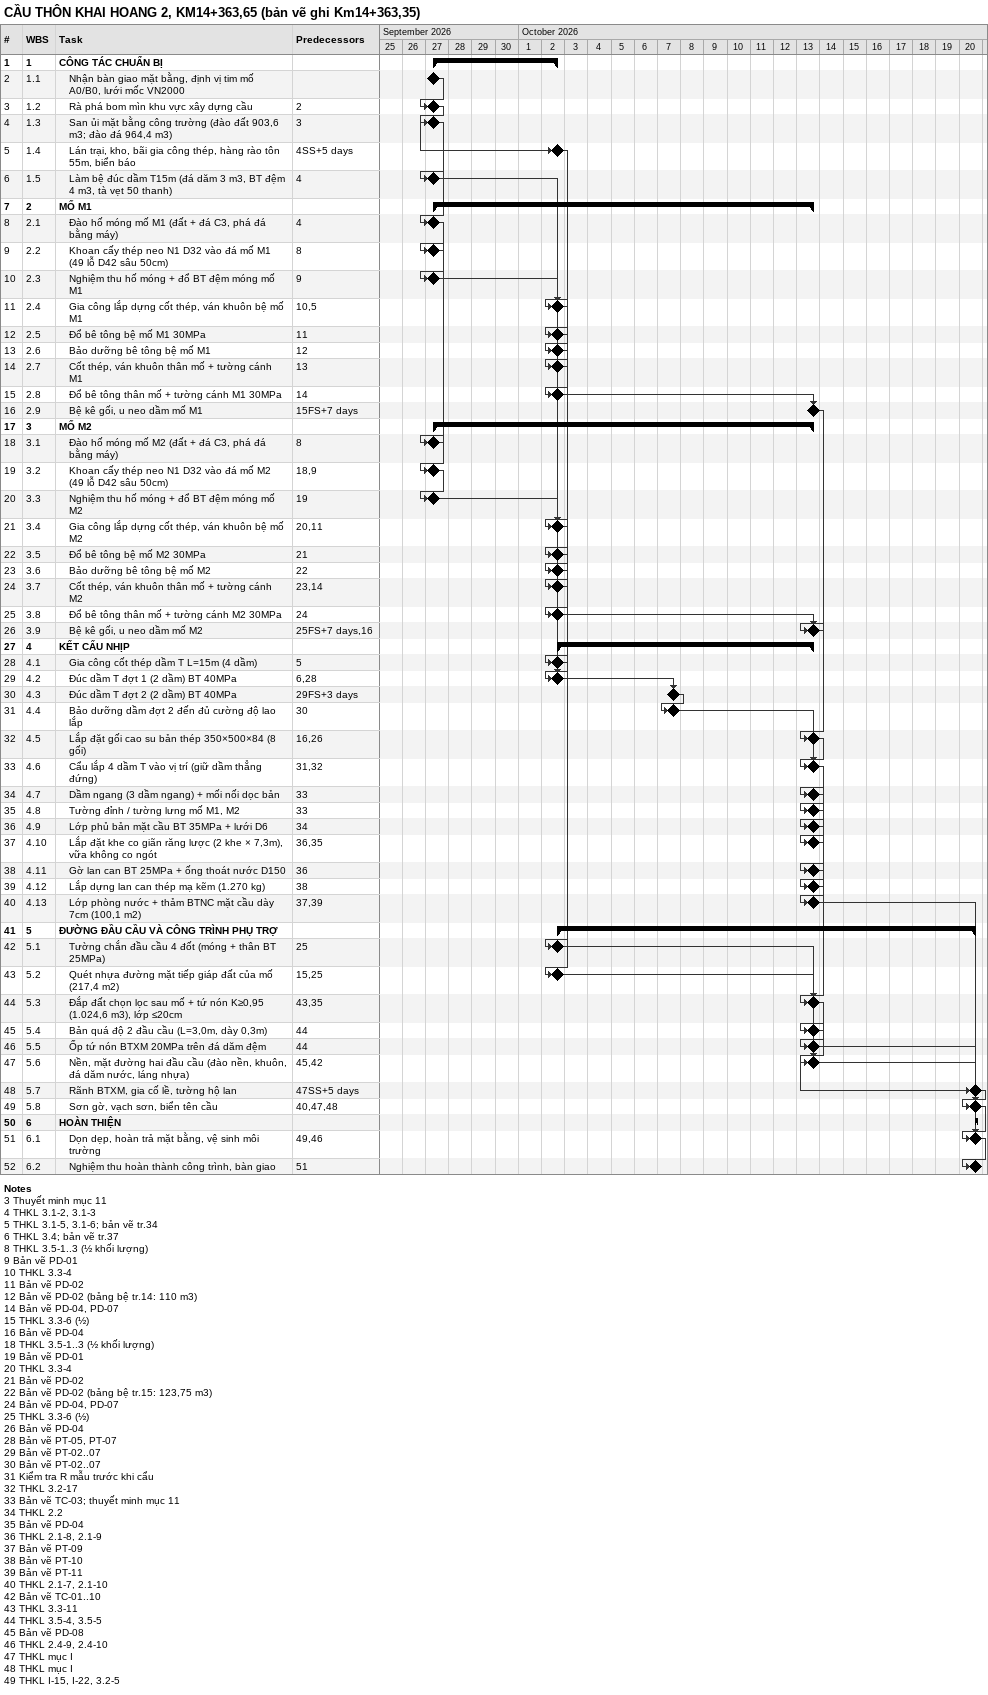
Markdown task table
CẦU THÔN KHAI HOANG 2, KM14+363,65 (bản vẽ ghi Km14+363,35)

| ID | WBS | Task | Start | Finish | Predecessors |
|---|---|---|---|---|---|
| 1 | 1 | **CÔNG TÁC CHUẨN BỊ** | 2026-09-27 | 2026-10-02 |  |
| 2 | 1.1 | Nhận bàn giao mặt bằng, định vị tim mố A0/B0, lưới mốc VN2000 (milestone) | 2026-09-27 | 2026-09-27 |  |
| 3 | 1.2 | Rà phá bom mìn khu vực xây dựng cầu (milestone) | 2026-09-27 | 2026-09-27 | 2 |
| 4 | 1.3 | San ủi mặt bằng công trường (đào đất 903,6 m3; đào đá 964,4 m3) (milestone) | 2026-09-27 | 2026-09-27 | 3 |
| 5 | 1.4 | Lán trại, kho, bãi gia công thép, hàng rào tôn 55m, biển báo (milestone) | 2026-10-02 | 2026-10-02 | 4SS+5d |
| 6 | 1.5 | Làm bệ đúc dầm T15m (đá dăm 3 m3, BT đệm 4 m3, tà vẹt 50 thanh) (milestone) | 2026-09-27 | 2026-09-27 | 4 |
| 7 | 2 | **MỐ M1** | 2026-09-27 | 2026-10-13 |  |
| 8 | 2.1 | Đào hố móng mố M1 (đất + đá C3, phá đá bằng máy) (milestone) | 2026-09-27 | 2026-09-27 | 4 |
| 9 | 2.2 | Khoan cấy thép neo N1 D32 vào đá mố M1 (49 lỗ D42 sâu 50cm) (milestone) | 2026-09-27 | 2026-09-27 | 8 |
| 10 | 2.3 | Nghiệm thu hố móng + đổ BT đệm móng mố M1 (milestone) | 2026-09-27 | 2026-09-27 | 9 |
| 11 | 2.4 | Gia công lắp dựng cốt thép, ván khuôn bệ mố M1 (milestone) | 2026-10-02 | 2026-10-02 | 10, 5 |
| 12 | 2.5 | Đổ bê tông bệ mố M1 30MPa (milestone) | 2026-10-02 | 2026-10-02 | 11 |
| 13 | 2.6 | Bảo dưỡng bê tông bệ mố M1 (milestone) | 2026-10-02 | 2026-10-02 | 12 |
| 14 | 2.7 | Cốt thép, ván khuôn thân mố + tường cánh M1 (milestone) | 2026-10-02 | 2026-10-02 | 13 |
| 15 | 2.8 | Đổ bê tông thân mố + tường cánh M1 30MPa (milestone) | 2026-10-02 | 2026-10-02 | 14 |
| 16 | 2.9 | Bệ kê gối, u neo dầm mố M1 (milestone) | 2026-10-13 | 2026-10-13 | 15FS+7d |
| 17 | 3 | **MỐ M2** | 2026-09-27 | 2026-10-13 |  |
| 18 | 3.1 | Đào hố móng mố M2 (đất + đá C3, phá đá bằng máy) (milestone) | 2026-09-27 | 2026-09-27 | 8 |
| 19 | 3.2 | Khoan cấy thép neo N1 D32 vào đá mố M2 (49 lỗ D42 sâu 50cm) (milestone) | 2026-09-27 | 2026-09-27 | 18, 9 |
| 20 | 3.3 | Nghiệm thu hố móng + đổ BT đệm móng mố M2 (milestone) | 2026-09-27 | 2026-09-27 | 19 |
| 21 | 3.4 | Gia công lắp dựng cốt thép, ván khuôn bệ mố M2 (milestone) | 2026-10-02 | 2026-10-02 | 20, 11 |
| 22 | 3.5 | Đổ bê tông bệ mố M2 30MPa (milestone) | 2026-10-02 | 2026-10-02 | 21 |
| 23 | 3.6 | Bảo dưỡng bê tông bệ mố M2 (milestone) | 2026-10-02 | 2026-10-02 | 22 |
| 24 | 3.7 | Cốt thép, ván khuôn thân mố + tường cánh M2 (milestone) | 2026-10-02 | 2026-10-02 | 23, 14 |
| 25 | 3.8 | Đổ bê tông thân mố + tường cánh M2 30MPa (milestone) | 2026-10-02 | 2026-10-02 | 24 |
| 26 | 3.9 | Bệ kê gối, u neo dầm mố M2 (milestone) | 2026-10-13 | 2026-10-13 | 25FS+7d, 16 |
| 27 | 4 | **KẾT CẤU NHỊP** | 2026-10-02 | 2026-10-13 |  |
| 28 | 4.1 | Gia công cốt thép dầm T L=15m (4 dầm) (milestone) | 2026-10-02 | 2026-10-02 | 5 |
| 29 | 4.2 | Đúc dầm T đợt 1 (2 dầm) BT 40MPa (milestone) | 2026-10-02 | 2026-10-02 | 6, 28 |
| 30 | 4.3 | Đúc dầm T đợt 2 (2 dầm) BT 40MPa (milestone) | 2026-10-07 | 2026-10-07 | 29FS+3d |
| 31 | 4.4 | Bảo dưỡng dầm đợt 2 đến đủ cường độ lao lắp (milestone) | 2026-10-07 | 2026-10-07 | 30 |
| 32 | 4.5 | Lắp đặt gối cao su bản thép 350×500×84 (8 gối) (milestone) | 2026-10-13 | 2026-10-13 | 16, 26 |
| 33 | 4.6 | Cẩu lắp 4 dầm T vào vị trí (giữ dầm thẳng đứng) (milestone) | 2026-10-13 | 2026-10-13 | 31, 32 |
| 34 | 4.7 | Dầm ngang (3 dầm ngang) + mối nối dọc bản (milestone) | 2026-10-13 | 2026-10-13 | 33 |
| 35 | 4.8 | Tường đỉnh / tường lưng mố M1, M2 (milestone) | 2026-10-13 | 2026-10-13 | 33 |
| 36 | 4.9 | Lớp phủ bản mặt cầu BT 35MPa + lưới D6 (milestone) | 2026-10-13 | 2026-10-13 | 34 |
| 37 | 4.10 | Lắp đặt khe co giãn răng lược (2 khe × 7,3m), vữa không co ngót (milestone) | 2026-10-13 | 2026-10-13 | 36, 35 |
| 38 | 4.11 | Gờ lan can BT 25MPa + ống thoát nước D150 (milestone) | 2026-10-13 | 2026-10-13 | 36 |
| 39 | 4.12 | Lắp dựng lan can thép mạ kẽm (1.270 kg) (milestone) | 2026-10-13 | 2026-10-13 | 38 |
| 40 | 4.13 | Lớp phòng nước + thảm BTNC mặt cầu dày 7cm (100,1 m2) (milestone) | 2026-10-13 | 2026-10-13 | 37, 39 |
| 41 | 5 | **ĐƯỜNG ĐẦU CẦU VÀ CÔNG TRÌNH PHỤ TRỢ** | 2026-10-02 | 2026-10-20 |  |
| 42 | 5.1 | Tường chắn đầu cầu 4 đốt (móng + thân BT 25MPa) (milestone) | 2026-10-02 | 2026-10-02 | 25 |
| 43 | 5.2 | Quét nhựa đường mặt tiếp giáp đất của mố (217,4 m2) (milestone) | 2026-10-02 | 2026-10-02 | 15, 25 |
| 44 | 5.3 | Đắp đất chọn lọc sau mố + tứ nón K≥0,95 (1.024,6 m3), lớp ≤20cm (milestone) | 2026-10-13 | 2026-10-13 | 43, 35 |
| 45 | 5.4 | Bản quá độ 2 đầu cầu (L=3,0m, dày 0,3m) (milestone) | 2026-10-13 | 2026-10-13 | 44 |
| 46 | 5.5 | Ốp tứ nón BTXM 20MPa trên đá dăm đệm (milestone) | 2026-10-13 | 2026-10-13 | 44 |
| 47 | 5.6 | Nền, mặt đường hai đầu cầu (đào nền, khuôn, đá dăm nước, láng nhựa) (milestone) | 2026-10-13 | 2026-10-13 | 45, 42 |
| 48 | 5.7 | Rãnh BTXM, gia cố lề, tường hộ lan (milestone) | 2026-10-20 | 2026-10-20 | 47SS+5d |
| 49 | 5.8 | Sơn gờ, vạch sơn, biển tên cầu (milestone) | 2026-10-20 | 2026-10-20 | 40, 47, 48 |
| 50 | 6 | **HOÀN THIỆN** | 2026-10-20 | 2026-10-20 |  |
| 51 | 6.1 | Dọn dẹp, hoàn trả mặt bằng, vệ sinh môi trường (milestone) | 2026-10-20 | 2026-10-20 | 49, 46 |
| 52 | 6.2 | Nghiệm thu hoàn thành công trình, bàn giao (milestone) | 2026-10-20 | 2026-10-20 | 51 |

Notes
- 3: Thuyết minh mục 11
- 4: THKL 3.1-2, 3.1-3
- 5: THKL 3.1-5, 3.1-6; bản vẽ tr.34
- 6: THKL 3.4; bản vẽ tr.37
- 8: THKL 3.5-1..3 (½ khối lượng)
- 9: Bản vẽ PD-01
- 10: THKL 3.3-4
- 11: Bản vẽ PD-02
- 12: Bản vẽ PD-02 (bảng bệ tr.14: 110 m3)
- 14: Bản vẽ PD-04, PD-07
- 15: THKL 3.3-6 (½)
- 16: Bản vẽ PD-04
- 18: THKL 3.5-1..3 (½ khối lượng)
- 19: Bản vẽ PD-01
- 20: THKL 3.3-4
- 21: Bản vẽ PD-02
- 22: Bản vẽ PD-02 (bảng bệ tr.15: 123,75 m3)
- 24: Bản vẽ PD-04, PD-07
- 25: THKL 3.3-6 (½)
- 26: Bản vẽ PD-04
- 28: Bản vẽ PT-05, PT-07
- 29: Bản vẽ PT-02..07
- 30: Bản vẽ PT-02..07
- 31: Kiểm tra R mẫu trước khi cẩu
- 32: THKL 3.2-17
- 33: Bản vẽ TC-03; thuyết minh mục 11
- 34: THKL 2.2
- 35: Bản vẽ PD-04
- 36: THKL 2.1-8, 2.1-9
- 37: Bản vẽ PT-09
- 38: Bản vẽ PT-10
- 39: Bản vẽ PT-11
- 40: THKL 2.1-7, 2.1-10
- 42: Bản vẽ TC-01..10
- 43: THKL 3.3-11
- 44: THKL 3.5-4, 3.5-5
- 45: Bản vẽ PD-08
- 46: THKL 2.4-9, 2.4-10
- 47: THKL mục I
- 48: THKL mục I
- 49: THKL I-15, I-22, 3.2-5
